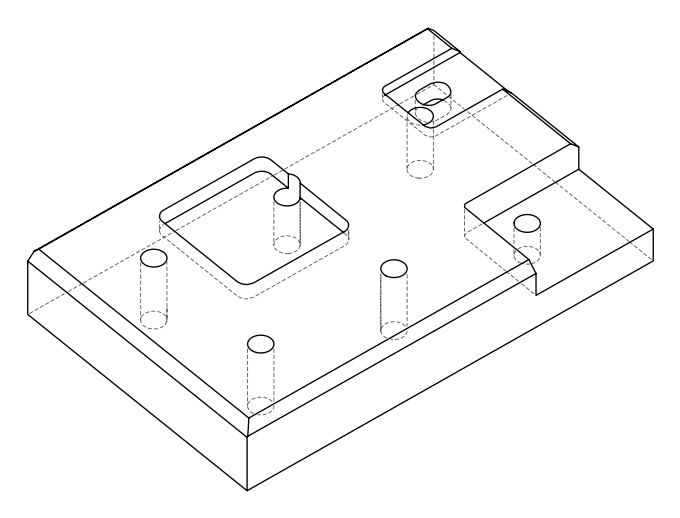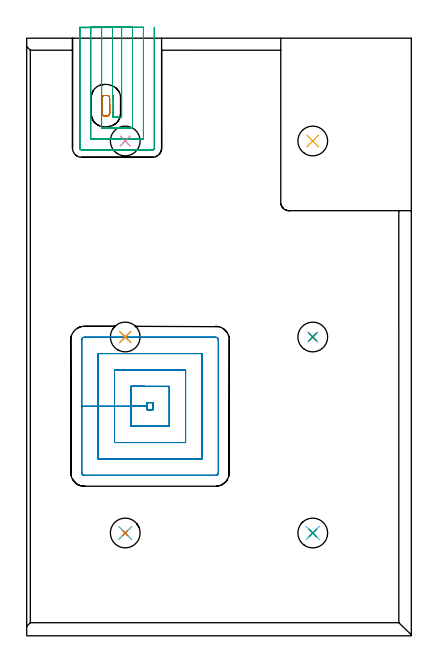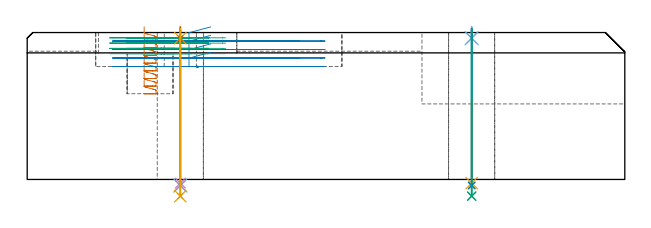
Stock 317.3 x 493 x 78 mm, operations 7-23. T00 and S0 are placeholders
(PLAN: 23 operations, 13 tool changes, 111.8 min)
(1 AREA_MILL | FG_CHAMFER_SURFACE | UGT0205_001 | 1.41 min | 2139 mm3)
(2 AREA_MILL_1 | FG_CHAMFER_SURFACE_1 | UGT0205_001 | 3.36 min | 5388 mm3)
(3 AREA_MILL_2 | FG_CHAMFER_SURFACE_2 | UGT0205_001 | 10.24 min | 18505 mm3)
(4 AREA_MILL_3 | FG_CHAMFER_SURFACE_3 | UGT0205_001 | 7.74 min | 2133 mm3)
(5 AREA_MILL_4 | FG_CHAMFER_SURFACE_4 | UGT0205_001 | 11.28 min | 18514 mm3)
(6 MILL_CORNER_NOTCH_RECTANGULAR | CORNER_NOTCH_RECTANGULAR | NXT0201_011 | Follow Part, ap 3, ae 75% | 53.51 min | 579840 mm3)
(7 MILL_RECTANGULAR_POCKET | POCKET_RECTANGULAR_STRAIGHT | UGT0201_100 | Follow Part, ap 4.5, ae 75% | 1.58 min | 24102 mm3)
(8 MILL_RECTANGULAR_POCKET_1 | POCKET_RECTANGULAR_STRAIGHT_1 | UGT0201_100 | Follow Part, ap 4.5, ae 75% | 10.6 min | 308486 mm3)
(9 MILL_SLOT | SLOT_PARTIAL_RECTANGULAR | NXT0201_011 | Follow Part, ap 3, ae 75% | 8.62 min | 71673 mm3)
(10 SPOT_DRILL | STEP1HOLE | NXT0321_9005460120000 | 0.05 min | 192 mm3)
(11 SPOT_DRILL_1 | STEP1HOLE_3 | NXT0321_9005460120000 | 0.05 min | 173 mm3)
(12 SPOT_DRILL_2 | STEP1HOLE_4 | NXT0321_9005460120000 | 0.05 min | 184 mm3)
(13 SPOT_DRILL_3 | STEP1HOLE_5 | NXT0321_9005460120000 | 0.05 min | 0 mm3)
(14 DRILL_THROUGH_HOLE_INTO_CENTER | STEP1HOLE | NXT0301_065 | 0.33 min | 5245 mm3)
(15 DRILL_TO_ENLARGE_THROUGH_HOLE | STEP1HOLE | UGT0301_058 | 0.36 min | 31319 mm3)
(16 INDEXABLE_INSERT_DRILL_THROUGH_HOLE_FROM_SOLID | STEP1HOLE_1 | NXT0302_020 | 0.29 min | 31402 mm3)
(17 INDEXABLE_INSERT_DRILL_THROUGH_HOLE_FROM_SOLID_1 | STEP1HOLE_2 | NXT0302_020 | 0.19 min | 18900 mm3)
(18 DRILL_THROUGH_HOLE_INTO_CENTER_1 | STEP1HOLE_3 | NXT0301_065 | 0.33 min | 5225 mm3)
(19 DRILL_TO_ENLARGE_THROUGH_HOLE_1 | STEP1HOLE_3 | UGT0301_058 | 0.36 min | 31300 mm3)
(20 DRILL_THROUGH_HOLE_INTO_CENTER_2 | STEP1HOLE_4 | NXT0301_065 | 0.33 min | 5226 mm3)
(21 DRILL_TO_ENLARGE_THROUGH_HOLE_2 | STEP1HOLE_4 | UGT0301_058 | 0.36 min | 31278 mm3)
(22 DRILL_THROUGH_HOLE_INTO_CENTER_3 | STEP1HOLE_5 | NXT0301_065 | 0.33 min | 4157 mm3)
(23 DRILL_TO_ENLARGE_THROUGH_HOLE_3 | STEP1HOLE_5 | UGT0301_058 | 0.36 min | 24843 mm3)
(TOOL UGT0205_001 | Chamfer Mill 20 x 3 x 45 deg. | D20 FL50 Z2)
(TOOL NXT0201_011 | ENDMILL 12mm [2P460-1200-NA 1630] | D12 FL38 Z6)
(TOOL UGT0201_100 | End Mill 18 mm | D18 FL22 Z2)
(TOOL NXT0321_9005460120000 | NC Spot Drill, 142deg, 12mm, Carbide, Uncoated | D12 PA142 FL30 Z2)
(TOOL NXT0301_065 | Carbide Drill 9.4mm [860.1-0940-075A1-MM 2214] | D9.4 PA140 FL98 Z2)
(TOOL UGT0301_058 | Twist Drill 24.5 mm | D24.5 PA118 FL160 Z2)
(TOOL NXT0302_020 | Index. Insert Drill 24.5mm [880-D2450L25-03] | D24.5 PA176 FL74 Z2)
(OP 7 MILL_RECTANGULAR_POCKET)
G17 G21 G94 G90
T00 M6
G54
G17 G0 G90 X62.1 Y442.333 S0 M3
G43 Z88. H0
Z81.
G94 G1 Y430.9 Z77.937 F250.
Y430.762 Z77.9
X62.167 Y430.381 Z77.796
X62.31 Y430.021 Z77.692
X62.523 Y429.697 Z77.588
X62.797 Y429.423 Z77.484
X63.121 Y429.21 Z77.381
X63.481 Y429.067 Z77.277
X63.862 Y429. Z77.173
X66.638 Z76.429
X67.019 Y429.067 Z76.325
X67.379 Y429.21 Z76.222
X67.703 Y429.423 Z76.118
X67.977 Y429.697 Z76.014
X68.19 Y430.021 Z75.91
X68.333 Y430.381 Z75.806
X68.4 Y430.762 Z75.703
Y430.9 Z75.666
Y437.35 Z73.937
Y443.8 F500.
G3 X66.5 Y445.7 R1.9
G1 X64.
G3 X62.1 Y443.8 R1.9
G1 Y430.9
G3 X64. Y429. R1.9
G1 X66.5
G3 X68.4 Y430.9 R1.9
G1 Y437.35
Y438.35
G0 X62.1 Y442.333 Z76.937
G1 Y430.9 Z73.874 F250.
Y430.762 Z73.837
X62.167 Y430.381 Z73.733
X62.31 Y430.021 Z73.629
X62.523 Y429.697 Z73.526
X62.797 Y429.423 Z73.422
X63.121 Y429.21 Z73.318
X63.481 Y429.067 Z73.214
X63.862 Y429. Z73.111
X66.638 Z72.367
X67.019 Y429.067 Z72.263
X67.379 Y429.21 Z72.159
X67.703 Y429.423 Z72.055
X67.977 Y429.697 Z71.952
X68.19 Y430.021 Z71.848
X68.333 Y430.381 Z71.744
X68.4 Y430.762 Z71.64
Y430.9 Z71.603
Y437.35 Z69.875
Y443.8 F500.
G3 X66.5 Y445.7 R1.9
G1 X64.
G3 X62.1 Y443.8 R1.9
G1 Y430.9
G3 X64. Y429. R1.9
G1 X66.5
G3 X68.4 Y430.9 R1.9
G1 Y437.35
Y438.35
G0 X62.1 Y442.333 Z72.875
G1 Y430.9 Z69.812 F250.
Y430.762 Z69.775
X62.167 Y430.381 Z69.671
X62.31 Y430.021 Z69.567
X62.523 Y429.697 Z69.463
X62.797 Y429.423 Z69.359
X63.121 Y429.21 Z69.256
X63.481 Y429.067 Z69.152
X63.862 Y429. Z69.048
X66.638 Z68.304
X67.019 Y429.067 Z68.2
X67.379 Y429.21 Z68.097
X67.703 Y429.423 Z67.993
X67.977 Y429.697 Z67.889
X68.19 Y430.021 Z67.785
X68.333 Y430.381 Z67.681
X68.4 Y430.762 Z67.578
Y430.9 Z67.541
Y437.35 Z65.812
Y443.8 F500.
G3 X66.5 Y445.7 R1.9
G1 X64.
G3 X62.1 Y443.8 R1.9
G1 Y430.9
G3 X64. Y429. R1.9
G1 X66.5
G3 X68.4 Y430.9 R1.9
G1 Y437.35
Y438.35
G0 X62.1 Y442.333 Z68.812
G1 Y430.9 Z65.749 F250.
Y430.762 Z65.712
X62.167 Y430.381 Z65.608
X62.31 Y430.021 Z65.505
X62.523 Y429.697 Z65.401
X62.797 Y429.423 Z65.297
X63.121 Y429.21 Z65.193
X63.481 Y429.067 Z65.089
X63.862 Y429. Z64.986
X66.638 Z64.242
X67.019 Y429.067 Z64.138
X67.379 Y429.21 Z64.034
X67.703 Y429.423 Z63.93
X67.977 Y429.697 Z63.827
X68.19 Y430.021 Z63.723
X68.333 Y430.381 Z63.619
X68.4 Y430.762 Z63.515
Y430.9 Z63.478
Y437.35 Z61.75
Y443.8 F500.
G3 X66.5 Y445.7 R1.9
G1 X64.
G3 X62.1 Y443.8 R1.9
G1 Y430.9
G3 X64. Y429. R1.9
G1 X66.5
G3 X68.4 Y430.9 R1.9
G1 Y437.35
Y438.35
G0 X62.1 Y442.333 Z64.75
G1 Y430.9 Z61.687 F250.
Y430.762 Z61.65
X62.167 Y430.381 Z61.546
X62.31 Y430.021 Z61.442
X62.523 Y429.697 Z61.338
X62.797 Y429.423 Z61.234
X63.121 Y429.21 Z61.131
X63.481 Y429.067 Z61.027
X63.862 Y429. Z60.923
X66.638 Z60.179
X67.019 Y429.067 Z60.075
X67.379 Y429.21 Z59.972
X67.703 Y429.423 Z59.868
X67.977 Y429.697 Z59.764
X68.19 Y430.021 Z59.66
X68.333 Y430.381 Z59.556
X68.4 Y430.762 Z59.453
Y430.9 Z59.416
Y437.35 Z57.687
Y443.8 F500.
G3 X66.5 Y445.7 R1.9
G1 X64.
G3 X62.1 Y443.8 R1.9
G1 Y430.9
G3 X64. Y429. R1.9
G1 X66.5
G3 X68.4 Y430.9 R1.9
G1 Y437.35
Y438.35
G0 X62.1 Y442.333 Z60.687
G1 Y430.9 Z57.624 F250.
Y430.762 Z57.587
X62.167 Y430.381 Z57.483
X62.31 Y430.021 Z57.38
X62.523 Y429.697 Z57.276
X62.797 Y429.423 Z57.172
X63.121 Y429.21 Z57.068
X63.481 Y429.067 Z56.964
X63.862 Y429. Z56.861
X66.638 Z56.117
X67.019 Y429.067 Z56.013
X67.379 Y429.21 Z55.909
X67.703 Y429.423 Z55.805
X67.977 Y429.697 Z55.702
X68.19 Y430.021 Z55.598
X68.333 Y430.381 Z55.494
X68.4 Y430.762 Z55.39
Y430.9 Z55.353
Y437.35 Z53.625
Y443.8 F500.
G3 X66.5 Y445.7 R1.9
G1 X64.
G3 X62.1 Y443.8 R1.9
G1 Y430.9
G3 X64. Y429. R1.9
G1 X66.5
G3 X68.4 Y430.9 R1.9
G1 Y437.35
Y438.35
G0 X62.1 Y442.333 Z56.625
G1 Y430.9 Z53.562 F250.
Y430.762 Z53.525
X62.167 Y430.381 Z53.421
X62.31 Y430.021 Z53.317
X62.523 Y429.697 Z53.213
X62.797 Y429.423 Z53.109
X63.121 Y429.21 Z53.006
X63.481 Y429.067 Z52.902
X63.862 Y429. Z52.798
X66.638 Z52.054
X67.019 Y429.067 Z51.95
X67.379 Y429.21 Z51.847
X67.703 Y429.423 Z51.743
X67.977 Y429.697 Z51.639
X68.19 Y430.021 Z51.535
X68.333 Y430.381 Z51.432
X68.4 Y430.762 Z51.328
Y430.9 Z51.291
Y437.35 Z49.562
Y443.8 F500.
G3 X66.5 Y445.7 R1.9
G1 X64.
G3 X62.1 Y443.8 R1.9
G1 Y430.9
G3 X64. Y429. R1.9
G1 X66.5
G3 X68.4 Y430.9 R1.9
G1 Y437.35
Y438.35
G0 X62.1 Y442.333 Z52.562
G1 Y430.9 Z49.499 F250.
Y430.762 Z49.462
X62.167 Y430.381 Z49.358
X62.31 Y430.021 Z49.255
X62.523 Y429.697 Z49.151
X62.797 Y429.423 Z49.047
X63.121 Y429.21 Z48.943
X63.481 Y429.067 Z48.839
X63.862 Y429. Z48.736
X66.638 Z47.992
X67.019 Y429.067 Z47.888
X67.379 Y429.21 Z47.784
X67.703 Y429.423 Z47.68
X67.977 Y429.697 Z47.577
X68.19 Y430.021 Z47.473
X68.333 Y430.381 Z47.369
X68.4 Y430.762 Z47.265
Y430.9 Z47.228
Y437.35 Z45.5
Y443.8 F500.
G3 X66.5 Y445.7 R1.9
G1 X64.
G3 X62.1 Y443.8 R1.9
G1 Y430.9
G3 X64. Y429. R1.9
G1 X66.5
G3 X68.4 Y430.9 R1.9
G1 Y437.35
Y438.35
G0 Z88.
M5
M2
(OP 8 MILL_RECTANGULAR_POCKET_1)
G17 G21 G94 G90
T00 M6
G54
G17 G0 G90 X97.44 Y205.8 S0 M3
G43 Z88. H0
Z81.
G94 G1 X85.9 Z77.908 F250.
Y189.35 Z73.5
X99.4
Y186.4 F500.
X104.1
Y192.3
X99.4
Y189.35
X85.9
Y172.9
X117.6
Y205.8
X85.9
Y189.35
X72.4
Y159.4
X131.1
Y219.3
X72.4
Y189.35
X58.9
Y145.9
X144.6
Y232.8
X58.9
Y189.35
X45.4
Y134.5
G3 X47.5 Y132.4 R2.1
G1 X156.
G3 X158.1 Y134.5 R2.1
G1 Y244.2
G3 X156. Y246.3 R2.1
G1 X47.5
G3 X45.4 Y244.2 R2.1
G1 Y189.35
Y188.35
G0 X97.44 Y205.8 Z76.5
G1 X85.9 Z73.408 F250.
Y189.35 Z69.
X99.4
Y186.4 F500.
X104.1
Y192.3
X99.4
Y189.35
X85.9
Y172.9
X117.6
Y205.8
X85.9
Y189.35
X72.4
Y159.4
X131.1
Y219.3
X72.4
Y189.35
X58.9
Y145.9
X144.6
Y232.8
X58.9
Y189.35
X45.4
Y134.5
G3 X47.5 Y132.4 R2.1
G1 X156.
G3 X158.1 Y134.5 R2.1
G1 Y244.2
G3 X156. Y246.3 R2.1
G1 X47.5
G3 X45.4 Y244.2 R2.1
G1 Y189.35
Y188.35
G0 X97.44 Y205.8 Z72.
G1 X85.9 Z68.908 F250.
Y189.35 Z64.5
X99.4
Y186.4 F500.
X104.1
Y192.3
X99.4
Y189.35
X85.9
Y172.9
X117.6
Y205.8
X85.9
Y189.35
X72.4
Y159.4
X131.1
Y219.3
X72.4
Y189.35
X58.9
Y145.9
X144.6
Y232.8
X58.9
Y189.35
X45.4
Y134.5
G3 X47.5 Y132.4 R2.1
G1 X156.
G3 X158.1 Y134.5 R2.1
G1 Y244.2
G3 X156. Y246.3 R2.1
G1 X47.5
G3 X45.4 Y244.2 R2.1
G1 Y189.35
Y188.35
G0 X97.44 Y205.8 Z67.5
G1 X85.9 Z64.408 F250.
Y189.35 Z60.
X99.4
Y186.4 F500.
X104.1
Y192.3
X99.4
Y189.35
X85.9
Y172.9
X117.6
Y205.8
X85.9
Y189.35
X72.4
Y159.4
X131.1
Y219.3
X72.4
Y189.35
X58.9
Y145.9
X144.6
Y232.8
X58.9
Y189.35
X45.4
Y134.5
G3 X47.5 Y132.4 R2.1
G1 X156.
G3 X158.1 Y134.5 R2.1
G1 Y244.2
G3 X156. Y246.3 R2.1
G1 X47.5
G3 X45.4 Y244.2 R2.1
G1 Y189.35
Y188.35
G0 Z88.
M5
M2
(OP 9 MILL_SLOT)
G17 G21 G94 G90
T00 M6
G54
G17 G0 G90 X70.737 Y501.999 S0 M3
G43 Z88. H1
Z75.2
G94 G1 X70.795 Y499. F250.
G2 X70.8 Y498.475 R27. F500.
G1 Y446.131
X70.842 Y446.053
X71.132 Y445.435
X71.197 Y445.232
X71.308 Y444.714
X71.386 Y444.189
X71.415 Y443.67
X71.4 Y441.866
Y431.925
X71.414 Y431.073
X71.391 Y430.563
X71.316 Y430.04
X71.211 Y429.521
X71.13 Y429.262
X70.888 Y428.72
X70.8 Y428.559
Y427.8
X78.3
Y498.454
G2 X78.306 Y499. R27.
G1 X78.366 Y501.999 F250.
X61.705
X61.792 Y499.
G2 X61.8 Y498.475 R18. F500.
G1 Y448.169
Y445.169 F250.
Y429.521 F500.
Y426.521 F250.
Y418.8 F500.
X87.3
Y498.454
G2 X87.308 Y499. R18.
G1 X87.399 Y501.999 F250.
X52.61 Y501.995
X52.785 Y499.
G2 X52.8 Y498.475 R9. F500.
G1 Y409.8
X96.3
Y498.454
G2 X96.317 Y499. R9.
G1 X96.499 Y501.994 F250.
X43.8 Y501.475
Y498.475
Y402.3 F500.
G3 X45.3 Y400.8 R1.5
G1 X103.8
G3 X105.3 Y402.3 R1.5
G1 Y498.454
Y501.454 F250.
G0 X70.8 Y502. Z72.4
G1 Y499.
Y446.131 F500.
X70.842 Y446.053
X71.132 Y445.435
X71.197 Y445.232
X71.308 Y444.714
X71.386 Y444.189
X71.415 Y443.67
X71.4 Y441.866
Y431.925
X71.414 Y431.073
X71.391 Y430.563
X71.316 Y430.04
X71.211 Y429.521
X71.13 Y429.262
X70.888 Y428.72
X70.8 Y428.559
Y427.8
X78.3
Y499.
Y502. F250.
X61.8
Y499.
Y448.169 F500.
Y445.169 F250.
Y429.521 F500.
Y426.521 F250.
Y418.8 F500.
X87.3
Y499.
Y502. F250.
X52.8
Y499.
Y409.8 F500.
X96.3
Y499.
Y502. F250.
X43.8
Y499.
Y402.3 F500.
G3 X45.3 Y400.8 R1.5
G1 X103.8
G3 X105.3 Y402.3 R1.5
G1 Y499.
Y502. F250.
G0 X70.8 Z69.6
G1 Y499.
Y446.131 F500.
X70.842 Y446.053
X71.132 Y445.435
X71.197 Y445.232
X71.308 Y444.714
X71.386 Y444.189
X71.415 Y443.67
X71.4 Y441.866
Y431.925
X71.414 Y431.073
X71.391 Y430.563
X71.316 Y430.04
X71.211 Y429.521
X71.13 Y429.262
X70.888 Y428.72
X70.8 Y428.559
Y427.8
X78.3
Y499.
Y502. F250.
X61.8
Y499.
Y448.169 F500.
Y445.169 F250.
Y429.521 F500.
Y426.521 F250.
Y418.8 F500.
X87.3
Y499.
Y502. F250.
X52.8
Y499.
Y409.8 F500.
X96.3
Y499.
Y502. F250.
X43.8
Y499.
Y402.3 F500.
G3 X45.3 Y400.8 R1.5
G1 X103.8
G3 X105.3 Y402.3 R1.5
G1 Y499.
Y502. F250.
G0 X70.8 Z66.8
G1 Y499.
Y446.131 F500.
X70.842 Y446.053
X71.132 Y445.435
X71.197 Y445.232
X71.308 Y444.714
X71.386 Y444.189
X71.415 Y443.67
X71.4 Y441.866
Y431.925
X71.414 Y431.073
X71.391 Y430.563
X71.316 Y430.04
X71.211 Y429.521
X71.13 Y429.262
X70.888 Y428.72
X70.8 Y428.559
Y427.8
X78.3
Y499.
Y502. F250.
X61.8
Y499.
Y448.169 F500.
Y445.169 F250.
Y429.521 F500.
Y426.521 F250.
Y418.8 F500.
X87.3
Y499.
Y502. F250.
X52.8
Y499.
Y409.8 F500.
X96.3
Y499.
Y502. F250.
X43.8
Y499.
Y402.3 F500.
G3 X45.3 Y400.8 R1.5
G1 X103.8
G3 X105.3 Y402.3 R1.5
G1 Y499.
Y502. F250.
G0 Z88.
M5
M2
(OP 10 SPOT_DRILL)
G17 G21 G94 G90
T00 M6
G54
G17 G0 G90 X236. Y246.5 S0 M3
G43 Z88. H0
G94 G81 G98 Z75. F250. R81.
G80
M5
M2
(OP 11 SPOT_DRILL_1)
G17 G21 G94 G90
T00 M6
G54
G17 G0 G90 X81.3 Y84.8 S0 M3
G43 Z88. H0
G94 G81 G98 Z75. F250. R81.
G80
M5
M2
(OP 12 SPOT_DRILL_2)
G17 G21 G94 G90
T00 M6
G54
G17 G0 G90 X236. Y84.8 S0 M3
G43 Z88. H0
G94 G81 G98 Z75. F250. R81.
G80
M5
M2
(OP 13 SPOT_DRILL_3)
G17 G21 G94 G90
T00 M6
G54
G17 G0 G90 X81.3 Y246.5 S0 M3
G43 Z88. H0
G94 G81 G98 Z75. F250. R81.
G80
M5
M2
(OP 14 DRILL_THROUGH_HOLE_INTO_CENTER)
G17 G21 G94 G90
T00 M6
G54
G17 G0 G90 X236. Y246.5 S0 M3
G43 Z88. H1
G94 G73 G98 Z-3.211 F250. Q9.023 R80.
G80
M5
M2
(OP 15 DRILL_TO_ENLARGE_THROUGH_HOLE)
G17 G21 G94 G90
T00 M6
G54
G17 G0 G90 X236. Y246.5 S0 M3
G43 Z88. H0
G94 G73 G98 Z-8.861 F250. Q21.715 R80.
G80
M5
M2
(OP 16 INDEXABLE_INSERT_DRILL_THROUGH_HOLE_FROM_SOLID)
G17 G21 G94 G90
T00 M6
G54
G17 G0 G90 X81.3 Y408.2 S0 M3
G43 Z88. H1
G94 G81 G98 Z-1.928 F250. R68.8
G80
M5
M2
(OP 17 INDEXABLE_INSERT_DRILL_THROUGH_HOLE_FROM_SOLID_1)
G17 G21 G94 G90
T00 M6
G54
G17 G0 G90 X236. Y408.2 S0 M3
G43 Z88. H1
G94 G81 G98 Z-1.928 F250. R42.1
G80
M5
M2
(OP 18 DRILL_THROUGH_HOLE_INTO_CENTER_1)
G17 G21 G94 G90
T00 M6
G54
G17 G0 G90 X81.3 Y84.8 S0 M3
G43 Z88. H1
G94 G73 G98 Z-3.211 F250. Q9.023 R80.
G80
M5
M2
(OP 19 DRILL_TO_ENLARGE_THROUGH_HOLE_1)
G17 G21 G94 G90
T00 M6
G54
G17 G0 G90 X81.3 Y84.8 S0 M3
G43 Z88. H0
G94 G73 G98 Z-8.861 F250. Q21.715 R80.
G80
M5
M2
(OP 20 DRILL_THROUGH_HOLE_INTO_CENTER_2)
G17 G21 G94 G90
T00 M6
G54
G17 G0 G90 X236. Y84.8 S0 M3
G43 Z88. H1
G94 G73 G98 Z-3.211 F250. Q9.023 R80.
G80
M5
M2
(OP 21 DRILL_TO_ENLARGE_THROUGH_HOLE_2)
G17 G21 G94 G90
T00 M6
G54
G17 G0 G90 X236. Y84.8 S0 M3
G43 Z88. H0
G94 G73 G98 Z-8.861 F250. Q21.715 R80.
G80
M5
M2
(OP 22 DRILL_THROUGH_HOLE_INTO_CENTER_3)
G17 G21 G94 G90
T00 M6
G54
G17 G0 G90 X81.3 Y246.5 S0 M3
G43 Z88. H1
G94 G73 G98 Z-3.211 F250. Q9.023 R80.
G80
M5
M2
(OP 23 DRILL_TO_ENLARGE_THROUGH_HOLE_3)
G17 G21 G94 G90
T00 M6
G54
G17 G0 G90 X81.3 Y246.5 S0 M3
G43 Z88. H0
G94 G73 G98 Z-8.861 F250. Q21.715 R80.
G80
M5
M2
